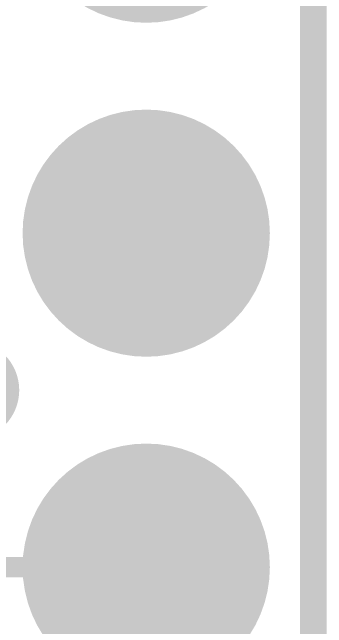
# Model space of a CAD drawing. Extents: x -33 to 74, y -20 to 37.
# Drawn here: x 15.492 to 17.882, y 18.59 to 23.27 of the extents above; entities that cross this region are included whole.
import ezdxf

# ---------------------------------------------------------------- set-up
doc = ezdxf.new("R2010")
doc.units = 0
for name, color, linetype in [('16', 132, 'CONTINUOUS'), ('17', 110, 'CONTINUOUS'), ('18', 110, 'CONTINUOUS'), ('20', 53, 'CONTINUOUS')]:
    doc.layers.add(name, color=color, linetype=linetype)

# ---------------------------------------------------------------- blocks, each defined once
blk = doc.blocks.new('ROUNDP')
at = {"const_width": 0.5}
blk.add_lwpolyline([(0, -0.25, 1), (0, 0.25, 1), (0, -0.25)], format="xyb", dxfattribs=at)
blk = doc.blocks.new('ROUNDV')
at = {"const_width": 0.5}
blk.add_lwpolyline([(0, -0.25, 1), (0, 0.25, 1), (0, -0.25)], format="xyb", dxfattribs=at)

msp = doc.modelspace()

# ---------------------------------------------------------------- linework, layer by layer
at = {"layer": '16', "const_width": 0.1524}
msp.add_lwpolyline([(14.1224, 19.05), (16.51, 19.05)], dxfattribs=at)
at = {"layer": '16', "const_width": 0.0762}
msp.add_lwpolyline([(16.51, 19.0119, 1), (16.51, 19.0881)], format="xyb", dxfattribs=at)
at = {"layer": '20', "const_width": 0.2032}
msp.add_lwpolyline([(17.78, 33.02), (17.78, 0)], dxfattribs=at)

# ---------------------------------------------------------------- block references
at = {"layer": '17', "xscale": 1.8796, "yscale": 1.8796}
for p in [(16.51, 24.13), (16.51, 24.13), (16.51, 21.59), (16.51, 21.59), (16.51, 19.05), (16.51, 19.05)]:
    msp.add_blockref('ROUNDP', p, dxfattribs=at)
at = {"layer": '18', "xscale": 0.762, "yscale": 0.762}
msp.add_blockref('ROUNDV', (15.1638, 20.3962), dxfattribs=at)
msp.add_blockref('ROUNDV', (15.1638, 20.3962), dxfattribs=at)

doc.saveas('drawing.dxf')
